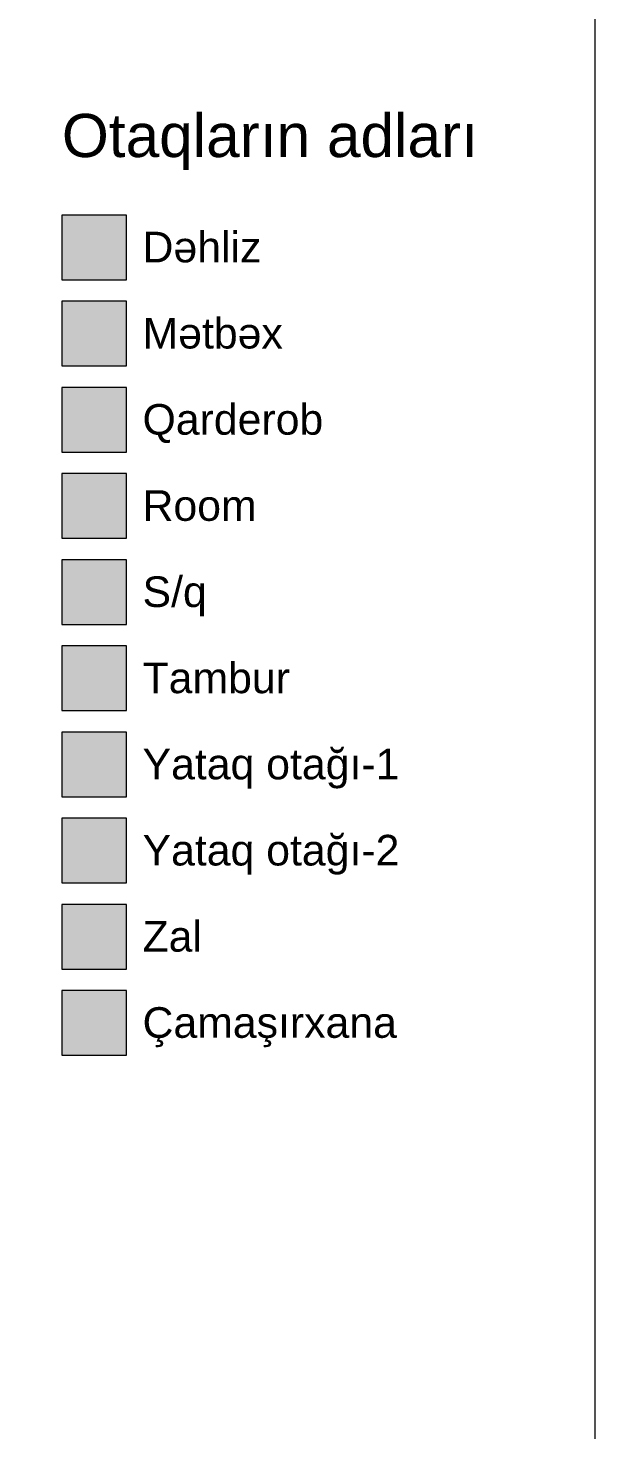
# Model space of a CAD drawing. Header units: millimetres. Extents: x 1680 to 166026, y 35966 to 91121.
# Drawn here: x 76503 to 80668, y 57004 to 67309 of the extents above; entities that cross this region are included whole.
import ezdxf

# ---------------------------------------------------------------- set-up
doc = ezdxf.new("R2010")
doc.units = ezdxf.units.MM
doc.layers.add('2D - Общий_Ном._пера__1', color=7, linetype='Continuous', lineweight=15)
doc.layers.add('G-ANNO-LEGN', color=5, linetype='Continuous', lineweight=9)
doc.styles.add('Arial_2', font='arial.ttf', dxfattribs={"height": 317.5})
doc.styles.add('Arial_3', font='arial.ttf', dxfattribs={"height": 225})

msp = doc.modelspace()

# ---------------------------------------------------------------- hatches: boundary and pattern name
at = {"layer": 'G-ANNO-LEGN'}
for color, points in [(81, [(76751.2, 65933.8), (77226.2, 65933.8), (77226.2, 65458.8), (76751.2, 65458.8)]), (121, [(76751.2, 65300.5), (77226.2, 65300.5), (77226.2, 64825.5), (76751.2, 64825.5)]), (61, [(76751.2, 64667.1), (77226.2, 64667.1), (77226.2, 64192.1), (76751.2, 64192.1)]), (123, [(76751.2, 64033.8), (77226.2, 64033.8), (77226.2, 63558.8), (76751.2, 63558.8)]), (61, [(76751.2, 63400.5), (77226.2, 63400.5), (77226.2, 62925.5), (76751.2, 62925.5)]), (161, [(76751.2, 62767.1), (77226.2, 62767.1), (77226.2, 62292.1), (76751.2, 62292.1)]), (61, [(76751.2, 62133.8), (77226.2, 62133.8), (77226.2, 61658.8), (76751.2, 61658.8)]), (61, [(76751.2, 61500.5), (77226.2, 61500.5), (77226.2, 61025.5), (76751.2, 61025.5)]), (23, [(76751.2, 60867.1), (77226.2, 60867.1), (77226.2, 60392.1), (76751.2, 60392.1)]), (21, [(76751.2, 60233.8), (77226.2, 60233.8), (77226.2, 59758.8), (76751.2, 59758.8)])]:
    msp.add_hatch(color=color, dxfattribs=at).paths.add_polyline_path(points, flags=0)

# ---------------------------------------------------------------- linework, layer by layer
for p, q in [((76751.2, 65933.8), (76751.2, 65458.8)), ((77226.2, 65933.8), (76751.2, 65933.8)), ((77226.2, 65458.8), (77226.2, 65933.8)), ((76751.2, 65458.8), (77226.2, 65458.8)), ((76751.2, 65300.5), (76751.2, 64825.5)), ((77226.2, 65300.5), (76751.2, 65300.5)), ((77226.2, 64825.5), (77226.2, 65300.5)), ((76751.2, 64825.5), (77226.2, 64825.5)), ((76751.2, 64667.1), (76751.2, 64192.1)), ((77226.2, 64667.1), (76751.2, 64667.1)), ((77226.2, 64192.1), (77226.2, 64667.1)), ((76751.2, 64192.1), (77226.2, 64192.1)), ((76751.2, 64033.8), (76751.2, 63558.8)), ((77226.2, 64033.8), (76751.2, 64033.8)), ((77226.2, 63558.8), (77226.2, 64033.8)), ((76751.2, 63558.8), (77226.2, 63558.8)), ((76751.2, 63400.5), (76751.2, 62925.5)), ((77226.2, 63400.5), (76751.2, 63400.5)), ((77226.2, 62925.5), (77226.2, 63400.5)), ((76751.2, 62925.5), (77226.2, 62925.5)), ((76751.2, 62767.1), (76751.2, 62292.1)), ((77226.2, 62767.1), (76751.2, 62767.1)), ((77226.2, 62292.1), (77226.2, 62767.1)), ((76751.2, 62292.1), (77226.2, 62292.1)), ((76751.2, 62133.8), (76751.2, 61658.8)), ((77226.2, 62133.8), (76751.2, 62133.8)), ((77226.2, 61658.8), (77226.2, 62133.8)), ((76751.2, 61658.8), (77226.2, 61658.8)), ((76751.2, 61500.5), (76751.2, 61025.5)), ((77226.2, 61500.5), (76751.2, 61500.5)), ((77226.2, 61025.5), (77226.2, 61500.5)), ((76751.2, 61025.5), (77226.2, 61025.5)), ((76751.2, 60867.1), (76751.2, 60392.1)), ((77226.2, 60867.1), (76751.2, 60867.1)), ((77226.2, 60392.1), (77226.2, 60867.1)), ((76751.2, 60392.1), (77226.2, 60392.1)), ((76751.2, 60233.8), (76751.2, 59758.8)), ((77226.2, 60233.8), (76751.2, 60233.8)), ((77226.2, 59758.8), (77226.2, 60233.8)), ((76751.2, 59758.8), (77226.2, 59758.8))]:
    msp.add_line(p, q, dxfattribs=at)

# ---------------------------------------------------------------- texts
at = {"layer": 'G-ANNO-LEGN', "attachment_point": 1, "line_spacing_factor": 0.941778, "bg_fill": 3, "box_fill_scale": 1.25, "bg_fill_color": 256, "bg_fill_true_color": 13158600, "bg_fill_transparency": 0}
for s, insert, char_height, width, style in [('Otaqlar\\fArial|b0|i0|c238|p34|;ın adları', (76751.2, 66678.2), 317.5, 3647.977, 'Arial_2'), ('D\\fArial|b0|i0|c254|p34|;əhliz', (77343.9, 65811.8), 225, 1041.251, 'Arial_3'), ('M\\fArial|b0|i0|c254|p34|;ətbəx', (77343.9, 65178.5), 225, 1231.32, 'Arial_3'), ('Qarderob', (77343.9, 64545.1), 225, 1586.668, 'Arial_3'), ('Room', (77343.9, 63911.8), 225, 999.931, 'Arial_3'), ('S/q', (77343.9, 63278.5), 225, 564.7, 'Arial_3'), ('Tambur', (77343.9, 62645.1), 225, 1291.922, 'Arial_3'), ('Yataq otağ\\fArial|b0|i0|c238|p34|;ı-1', (77343.9, 62011.8), 225, 2253.289, 'Arial_3'), ('Yataq otağ\\fArial|b0|i0|c238|p34|;ı-2', (77343.9, 61378.5), 225, 2253.289, 'Arial_3'), ('Zal', (77343.9, 60745.1), 225, 520.625, 'Arial_3'), ('Çamaş\\fArial|b0|i0|c238|p34|;ırxana', (77343.9, 60111.8), 225, 2231.252, 'Arial_3')]:
    msp.add_mtext(s, dxfattribs=dict(at, insert=insert, char_height=char_height, width=width, style=style))

# ---------------------------------------------------------------- next in the draw order: linework, layer by layer
at = {"layer": '2D - Общий_Ном._пера__1', "color": 253, "linetype": 'Continuous', "lineweight": 0}
msp.add_lwpolyline([(58585.5, 73202.2), (80667.9, 73202.2), (80667.9, 40910.2), (58585.5, 40910.2), (58585.5, 73202.2)], dxfattribs=at)

doc.saveas('drawing.dxf')
